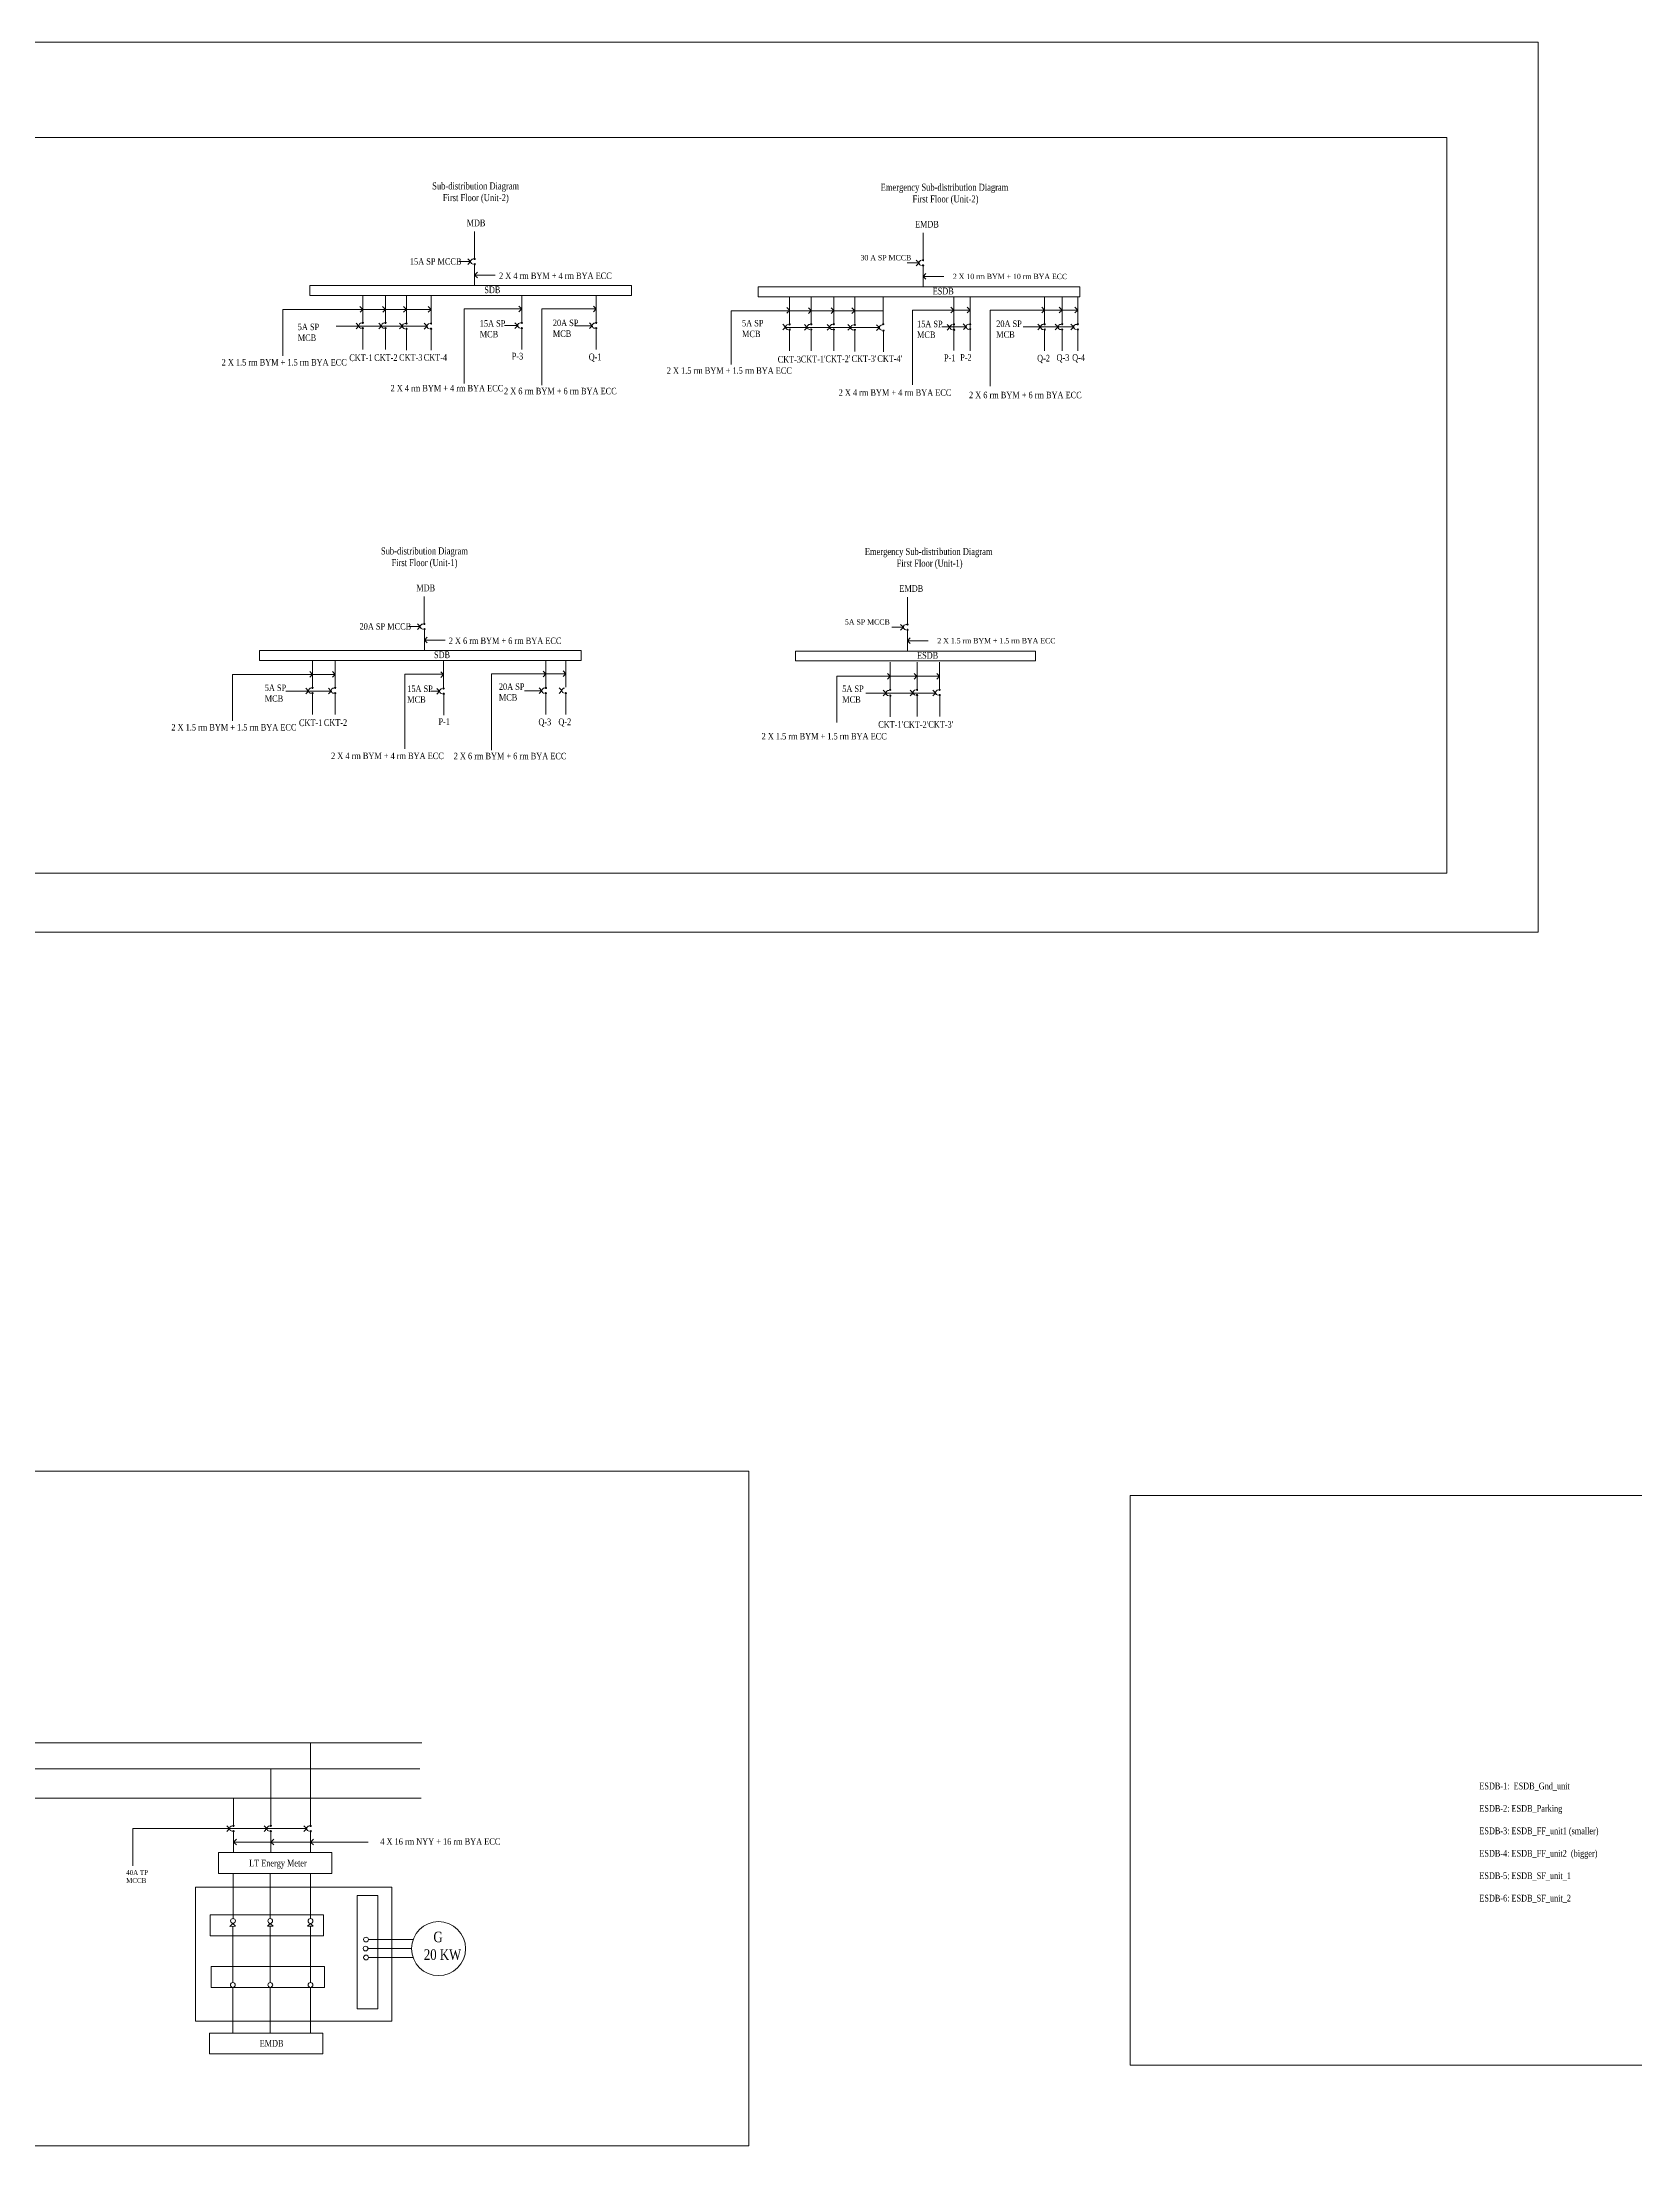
# Model space of a CAD drawing. Header units: inches. Extents: x -13742749 to 88736, y -40897 to 32194776.
# Drawn here: x 50582 to 63323, y -40897 to -24073 of the extents above; entities that cross this region are included whole.
import ezdxf

# ---------------------------------------------------------------- set-up
doc = ezdxf.new("R2010")
doc.units = ezdxf.units.IN
doc.header["$LTSCALE"] = 10
doc.header["$MEASUREMENT"] = 0
doc.linetypes.add('HIDDEN', pattern=[0.375, 0.25, -0.125])
for name, color, linetype, lineweight in [('ESDB_TEXT', 131, 'Continuous', 13), ('Lift_pump_switch_text', 106, 'Continuous', 13), ('SDB_TEXT', 10, 'Continuous', 13), ('Switchboard_Diagram_My', 7, 'Continuous', 13)]:
    doc.layers.add(name, color=color, linetype=linetype, lineweight=lineweight)
doc.styles.get("Standard").update_dxf_attribs({"font": 'times.ttf', "width": 0.8})

msp = doc.modelspace()

# ---------------------------------------------------------------- linework, layer by layer
at = {"layer": 'ESDB_TEXT', "linetype": 'ByBlock', "ltscale": 10}
msp.add_line((57503.62773, -28777.6564), (57503.62773, -28942.89011), dxfattribs=at)
at = {"layer": 'Switchboard_Diagram_My', "linetype": 'ByBlock', "ltscale": 10}
for p, q in [((54041.53836, -25588.02015), (54041.53836, -25802.62051)), ((57628.12093, -25598.38645), (57628.12093, -25812.9868)), ((54009.67701, -25828.60629), (53915.74138, -25828.60629)), ((53986.88922, -25805.87043), (54009.67701, -25828.60629)), ((54009.67701, -25828.60629), (53987.09107, -25851.24381)), ((54041.80091, -25854.26188), (54041.80091, -26019.49558)), ((57596.25958, -25838.97259), (57502.32395, -25838.97259)), ((57573.47179, -25816.23673), (57596.25958, -25838.97259)), ((57596.25958, -25838.97259), (57573.67364, -25861.6101)), ((57628.38348, -25864.62817), (57628.38348, -26029.86188)), ((54041.79762, -25936.88402), (54064.38356, -25914.2465)), ((54064.58541, -25959.61988), (54041.79762, -25936.88402)), ((54041.80091, -25936.87873), (54207.0707, -25936.87873)), ((57628.38019, -25947.25032), (57650.96613, -25924.6128)), ((57651.16797, -25969.98618), (57628.38019, -25947.25032)), ((57628.38348, -25947.24502), (57793.65327, -25947.24502)), ((53495.82733, -26210.61797), (52507.17538, -26210.61797)), ((52507.17538, -26210.61797), (52507.17538, -26581.76175)), ((53124.58899, -26187.57229), (53147.37677, -26210.30815)), ((53147.37677, -26210.30815), (53124.79084, -26232.94567)), ((53147.62899, -26099.04853), (53147.62899, -26313.64889)), ((53306.01979, -26187.65901), (53328.80757, -26210.39487)), ((53328.80757, -26210.39487), (53306.22164, -26233.03239)), ((53328.69561, -26099.21863), (53328.69561, -26313.81899)), ((53473.03573, -26187.78909), (53495.82351, -26210.52495)), ((53495.82351, -26210.52495), (53473.23758, -26233.16247)), ((53495.82733, -26103.31779), (53495.82733, -26317.91815)), ((53669.95449, -26187.92409), (53692.74227, -26210.65995)), ((53692.74227, -26210.65995), (53670.15633, -26233.29746)), ((53692.74609, -26103.45278), (53692.74609, -26318.05314)), ((54418.52263, -26206.34871), (53958.57945, -26206.34871)), ((53958.57945, -26206.34871), (53958.57945, -26803.87667)), ((54395.40072, -26183.60655), (54418.18851, -26206.34241)), ((54418.18851, -26206.34241), (54395.60257, -26228.97993)), ((54418.52263, -26099.04853), (54418.52263, -26313.64889)), ((55014.23257, -26206.51881), (54578.65576, -26206.51881)), ((54578.65576, -26206.51881), (54578.65576, -26815.34697)), ((54991.21229, -26183.75998), (55014.00008, -26206.49584)), ((55014.00008, -26206.49584), (54991.41414, -26229.13335)), ((55014.23257, -26099.21863), (55014.23257, -26313.81899)), ((57082.4099, -26220.98426), (56093.75794, -26220.98426)), ((56093.75794, -26220.98426), (56093.75794, -26650.22247)), ((56538.46156, -26195.00551), (56561.24934, -26217.74137)), ((56561.24934, -26217.74137), (56538.6634, -26240.37889)), ((56561.25316, -26110.53421), (56561.25316, -26325.13456)), ((56711.17156, -26197.93859), (56733.95934, -26220.67445)), ((56733.95934, -26220.67445), (56711.3734, -26243.31197)), ((56734.21155, -26109.41483), (56734.21155, -26324.01518)), ((56892.60236, -26198.02531), (56915.39014, -26220.76117)), ((56915.39014, -26220.76117), (56892.80421, -26243.39869)), ((56915.27817, -26109.58493), (56915.27817, -26324.18529)), ((57059.6183, -26198.15539), (57082.40608, -26220.89125)), ((57082.40608, -26220.89125), (57059.82014, -26243.52876)), ((57082.4099, -26109.41483), (57082.4099, -26324.01518)), ((57082.4099, -26220.98426), (57310.65937, -26220.98426)), ((57310.65937, -26109.41483), (57310.65937, -26324.01518)), ((58005.1052, -26216.715), (57545.16201, -26216.715)), ((57545.16201, -26216.715), (57545.16201, -26814.24297)), ((57851.47544, -26193.91692), (57874.26322, -26216.65278)), ((57874.26322, -26216.65278), (57851.67728, -26239.2903)), ((57875.86085, -26112.62576), (57875.86085, -26538.87326)), ((57981.98329, -26193.97285), (58004.77107, -26216.70871)), ((58004.77107, -26216.70871), (57982.18514, -26239.34622)), ((58005.1052, -26109.41483), (58005.1052, -26417.27026)), ((58600.81514, -26216.88511), (58165.23833, -26216.88511)), ((58165.23833, -26216.88511), (58165.23833, -26825.71327)), ((58577.79486, -26194.12627), (58600.58265, -26216.86213)), ((58600.58265, -26216.86213), (58577.99671, -26239.49965)), ((58600.55973, -26216.88511), (58866.23465, -26216.88511)), ((58600.81514, -26109.58493), (58600.81514, -26324.18529)), ((58718.05607, -26194.13628), (58740.84385, -26216.87214)), ((58740.84385, -26216.87214), (58718.25792, -26239.50966)), ((58740.93354, -26109.58493), (58740.93354, -26324.18529)), ((58843.059, -26193.91065), (58865.84678, -26216.64651)), ((58865.84678, -26216.64651), (58843.26085, -26239.28402)), ((58865.93647, -26109.35929), (58865.93647, -26323.95965)), ((53662.55412, -26344.70457), (52932.98979, -26344.70457)), ((53093.22692, -26321.94058), (53116.0147, -26344.67644)), ((53116.0147, -26344.67644), (53093.42877, -26367.31396)), ((53147.89154, -26366.40426), (53147.89154, -26531.63797)), ((53275.01343, -26321.88054), (53297.80122, -26344.6164)), ((53297.80122, -26344.6164), (53275.21528, -26367.25392)), ((53328.95816, -26366.57437), (53328.95816, -26531.80807)), ((53441.32641, -26322.0273), (53464.1142, -26344.76316)), ((53464.1142, -26344.76316), (53441.52826, -26367.40068)), ((53496.08988, -26370.67352), (53496.08988, -26535.90723)), ((53638.24517, -26322.16229), (53661.03296, -26344.89815)), ((53661.03296, -26344.89815), (53638.44702, -26367.53567)), ((53693.00864, -26370.80852), (53693.00864, -26536.04222)), ((54386.66128, -26339.63467), (54279.60237, -26339.63467)), ((54363.92855, -26316.90085), (54386.71633, -26339.63671)), ((54386.71633, -26339.63671), (54364.1304, -26362.27423)), ((54418.78518, -26365.29025), (54418.78518, -26530.52396)), ((54982.37122, -26340.91878), (54842.22249, -26340.91878)), ((54959.58767, -26318.14828), (54982.37546, -26340.88414)), ((54982.37546, -26340.88414), (54959.78952, -26363.52165)), ((55014.49512, -26366.57437), (55014.49512, -26531.80807)), ((56506.75224, -26329.24372), (56529.54003, -26351.97958)), ((56529.54003, -26351.97958), (56506.95409, -26374.61709)), ((57050.55092, -26355.07087), (56519.57236, -26355.07087)), ((56561.51571, -26377.88994), (56561.51571, -26543.12365)), ((56679.80949, -26332.30688), (56702.59727, -26355.04274)), ((56702.59727, -26355.04274), (56680.01133, -26377.68025)), ((56734.47411, -26376.77056), (56734.47411, -26542.00426)), ((56861.596, -26332.24684), (56884.38378, -26354.9827)), ((56884.38378, -26354.9827), (56861.79785, -26377.62022)), ((56915.54072, -26376.94066), (56915.54072, -26542.17437)), ((57027.90898, -26332.3936), (57050.69677, -26355.12946)), ((57050.69677, -26355.12946), (57028.11083, -26377.76697)), ((57050.54855, -26355.38424), (57279.62284, -26355.84963)), ((57082.67245, -26381.03982), (57082.67245, -26546.27352)), ((57256.90375, -26333.10736), (57279.69154, -26355.84322)), ((57279.69154, -26355.84322), (57257.1056, -26378.48074)), ((57310.92192, -26386.16627), (57310.92192, -26551.39997)), ((57973.24385, -26350.00097), (57779.60897, -26350.00097)), ((57821.26677, -26330.47809), (57844.05455, -26353.21395)), ((57844.05455, -26353.21395), (57821.46862, -26375.85147)), ((57950.51112, -26327.26715), (57973.2989, -26350.00301)), ((57973.2989, -26350.00301), (57950.71297, -26372.64053)), ((58005.36775, -26375.65655), (58005.36775, -26540.89025)), ((58568.95379, -26351.28508), (58428.80506, -26351.28508)), ((58546.17024, -26328.51457), (58568.95803, -26351.25043)), ((58568.95803, -26351.25043), (58546.37209, -26373.88795)), ((58709.07219, -26351.28508), (58568.92346, -26351.28508)), ((58601.07769, -26376.94066), (58601.07769, -26542.17437)), ((58686.28864, -26328.51457), (58709.07643, -26351.25043)), ((58709.07643, -26351.25043), (58686.49049, -26373.88795)), ((58834.07512, -26351.05945), (58693.92639, -26351.05945)), ((58741.19609, -26376.94066), (58741.19609, -26542.17437)), ((58811.29157, -26328.28894), (58834.07936, -26351.0248)), ((58834.07936, -26351.0248), (58811.49342, -26373.66232)), ((58866.19902, -26376.71503), (58866.19902, -26541.94873)), ((53639.16715, -28506.83649), (53639.16715, -28721.43685)), ((57503.36518, -28511.41468), (57503.36518, -28726.01504)), ((53607.3058, -28747.42264), (53513.37018, -28747.42264)), ((53584.51802, -28724.68678), (53607.3058, -28747.42264)), ((53607.3058, -28747.42264), (53584.71987, -28770.06015)), ((57471.50383, -28752.00082), (57377.56821, -28752.00082)), ((57448.71605, -28729.26496), (57471.50383, -28752.00082)), ((57471.50383, -28752.00082), (57448.9179, -28774.63834)), ((53639.42642, -28855.70037), (53662.01235, -28833.06285)), ((53662.2142, -28878.43623), (53639.42642, -28855.70037)), ((53639.4297, -28773.07822), (53639.4297, -28938.31192)), ((53639.4297, -28855.69507), (53804.6995, -28855.69507)), ((57503.62445, -28860.27855), (57526.21038, -28837.64103)), ((57526.41223, -28883.01441), (57503.62445, -28860.27855)), ((57503.62773, -28860.27326), (57668.89753, -28860.27326)), ((52745.25778, -29017.86487), (52745.25778, -29232.46523)), ((52926.3244, -29018.03498), (52926.3244, -29232.63533)), ((53793.8177, -29023.46709), (53793.8177, -29238.06744)), ((54588.84109, -29102.57632), (54611.62887, -29125.31218)), ((54611.86137, -29018.03498), (54611.86137, -29232.63533)), ((54748.65734, -29102.03827), (54771.44513, -29124.77413)), ((54771.67762, -29017.49693), (54771.67762, -29232.09729)), ((57365.99235, -29032.49747), (57365.99235, -29247.09783)), ((57580.10644, -29032.86077), (57580.10644, -29247.46113)), ((57761.17306, -29033.03088), (57761.17306, -29247.63123)), ((52927.35178, -29129.43431), (52104.80417, -29129.43431)), ((52104.80417, -29129.43431), (52104.80417, -29500.57809)), ((52895.66996, -29263.52092), (52530.61859, -29263.52092)), ((52690.85571, -29240.75693), (52713.64349, -29263.49279)), ((52713.64349, -29263.49279), (52691.05756, -29286.1303)), ((52722.21778, -29106.38864), (52745.00556, -29129.1245)), ((52745.00556, -29129.1245), (52722.41963, -29151.76202)), ((52872.64223, -29240.69689), (52895.43001, -29263.43275)), ((52895.43001, -29263.43275), (52872.84408, -29286.07027)), ((52903.64858, -29106.47536), (52926.43637, -29129.21122)), ((52926.43637, -29129.21122), (52903.85043, -29151.84873)), ((53792.06108, -29127.83582), (53482.79798, -29127.83582)), ((53482.79798, -29127.83582), (53482.79798, -29725.36378)), ((53763.03511, -29264.91257), (53691.9864, -29264.87786)), ((53738.7578, -29242.10322), (53761.54559, -29264.83908)), ((53761.54559, -29264.83908), (53738.95965, -29287.4766)), ((53770.77202, -29107.96841), (53793.5598, -29130.70427)), ((53793.5598, -29130.70427), (53770.97386, -29153.34178)), ((54772.04679, -29125.33516), (54176.28455, -29125.33516)), ((54176.28455, -29125.33516), (54176.28455, -29734.16332)), ((54580.00002, -29259.73513), (54439.85128, -29259.73513)), ((54557.21647, -29236.96462), (54580.00425, -29259.70048)), ((54580.00425, -29259.70048), (54557.41832, -29282.338)), ((54611.62887, -29125.31218), (54589.04294, -29147.9497)), ((54717.03272, -29236.42657), (54739.82051, -29259.16243)), ((54739.82051, -29259.16243), (54717.23457, -29281.79995)), ((54771.44513, -29124.77413), (54748.85919, -29147.41165)), ((57760.587, -29144.43021), (56939.65283, -29144.43021)), ((56939.65283, -29144.43021), (56939.65283, -29515.57399)), ((57310.37069, -29255.77951), (57333.15847, -29278.51537)), ((57343.02857, -29121.79479), (57365.81636, -29144.53065)), ((57365.81636, -29144.53065), (57343.23042, -29167.16816)), ((57525.70437, -29255.75283), (57548.49215, -29278.48868)), ((57557.06644, -29121.38454), (57579.85422, -29144.1204)), ((57579.85422, -29144.1204), (57557.26829, -29166.75791)), ((57707.49089, -29255.69279), (57730.27867, -29278.42865)), ((57738.49724, -29121.47126), (57761.28503, -29144.20712)), ((57761.28503, -29144.20712), (57738.69909, -29166.84463)), ((52745.52033, -29285.22061), (52745.52033, -29450.45431)), ((52926.58695, -29285.39071), (52926.58695, -29450.62442)), ((53794.08025, -29289.70881), (53794.08025, -29454.94252)), ((54612.12392, -29285.39071), (54612.12392, -29450.62442)), ((54771.94017, -29284.85266), (54771.94017, -29450.08637)), ((57730.3768, -29278.98221), (57169.98576, -29278.98221)), ((57333.15847, -29278.51537), (57310.57254, -29301.15288)), ((57366.2549, -29304.53246), (57366.2549, -29469.76617)), ((57548.49215, -29278.48868), (57525.90622, -29301.1262)), ((57580.36899, -29300.21651), (57580.36899, -29465.45021)), ((57730.27867, -29278.42865), (57707.69274, -29301.06616)), ((57761.43561, -29300.38661), (57761.43561, -29465.62032)), ((50004.2491, -37674.03351), (53618.37987, -37674.03351)), ((52729.777, -38115.36019), (52729.777, -37674.03351)), ((50008.2384, -37881.32338), (53604.13883, -37881.32338)), ((52411.83053, -38115.36023), (52411.83053, -37881.32338)), ((50008.2384, -38115.36023), (53612.95926, -38115.36023)), ((52113.15371, -38115.36016), (52113.15371, -38329.96052)), ((52411.83053, -38115.36019), (52411.83053, -38329.96054)), ((52729.777, -38115.36019), (52729.777, -38329.96054)), ((52058.47264, -38337.01732), (52081.26043, -38359.75318)), ((52357.24015, -38336.46025), (52380.02793, -38359.19611)), ((52675.47411, -38336.54042), (52698.2619, -38359.27628)), ((52697.91802, -38359.3036), (51308.36451, -38359.3036)), ((51308.36451, -38359.3036), (51308.36451, -38658.18359)), ((52081.26043, -38359.75318), (52058.67449, -38382.3907)), ((52113.41607, -38467.69743), (52136.002, -38445.05992)), ((52136.20385, -38490.43329), (52113.41607, -38467.69743)), ((52113.41626, -38385.27252), (52113.41626, -38550.50623)), ((52113.41626, -38467.88938), (53190.8447, -38467.88938)), ((52380.02793, -38359.19611), (52357.442, -38381.83363)), ((52412.09288, -38467.69743), (52434.67882, -38445.05992)), ((52434.88066, -38490.43329), (52412.09288, -38467.69743)), ((52412.09308, -38385.27255), (52412.09308, -38550.50625)), ((52698.2619, -38359.27628), (52675.67596, -38381.91379)), ((52730.03935, -38467.69743), (52752.62529, -38445.05992)), ((52752.82713, -38490.43329), (52730.03935, -38467.69743)), ((52730.03955, -38385.27255), (52730.03955, -38550.50625)), ((51808.07863, -38828.8794), (51808.07863, -39898.32187)), ((52108.964, -39078.71541), (52108.964, -38717.33304)), ((52406.96706, -39078.91125), (52406.96706, -38717.33304)), ((52728.55551, -39079.16028), (52728.55551, -38717.33304)), ((52084.72272, -39141.1383), (52107.45858, -39118.35052)), ((52084.72272, -39141.1383), (52130.09609, -39140.93645)), ((52107.45858, -39118.35052), (52130.09609, -39140.93645)), ((52107.48046, -39590.70423), (52107.48046, -39141.03706)), ((52384.29557, -39140.21633), (52407.03143, -39117.42854)), ((52384.29557, -39140.21633), (52429.66895, -39140.01448)), ((52407.03143, -39117.42854), (52429.66895, -39140.01448)), ((52407.07746, -39590.70423), (52407.07746, -39140.11498)), ((52706.09448, -39140.31474), (52728.83034, -39117.52695)), ((52751.46785, -39140.11289), (52706.09448, -39140.31474)), ((52728.61466, -39590.70423), (52728.61466, -39140.21455)), ((52728.83034, -39117.52695), (52751.46785, -39140.11289)), ((53537.15051, -39319.61311), (53188.92777, -39319.61311)), ((53550.05269, -39246.08136), (53193.33601, -39246.08136)), ((53549.12598, -39390.53321), (53193.33601, -39390.53321)), ((52107.48046, -39629.08401), (52107.48046, -39994.90758)), ((52407.07746, -39629.08401), (52407.07746, -39994.90758)), ((52728.61466, -39629.08401), (52728.61466, -39994.90758))]:
    msp.add_line(p, q, dxfattribs=at)
at = {"layer": 'Switchboard_Diagram_My', "ltscale": 10}
msp.add_line((53495.69196, -26210.6439), (53690.65352, -26210.6439), dxfattribs=at)
at = {"layer": 'Switchboard_Diagram_My', "linetype": 'ByBlock', "ltscale": 10}
for points in [[(34791.64748, -24073.0255), (62549.9085, -24073.0255), (62549.9085, -31191.2567), (34791.64748, -31191.2567)], [(48977.80528, -24835.43632), (61817.39071, -24835.43632), (61817.39071, -30718.14669), (48977.80528, -30718.14669)], [(52722.61069, -26019.49558), (55296.74806, -26019.49558), (55296.74806, -26099.04853), (52722.61069, -26099.04853)], [(56309.19326, -26029.86188), (58883.33063, -26029.86188), (58883.33063, -26109.41483), (56309.19326, -26109.41483)], [(52320.23948, -28938.31192), (54894.37686, -28938.31192), (54894.37686, -29017.86487), (52320.23948, -29017.86487)], [(56607.1788, -28942.89011), (58528.96259, -28942.89011), (58528.96259, -29022.44306), (56607.1788, -29022.44306)], [(35823.27039, -35500.03957), (56233.75784, -35500.03957), (56233.75784, -40897.11), (35823.27039, -40897.11)], [(59284.01888, -35695.38932), (73202.98994, -35695.38932), (73202.98994, -40250.23694), (59284.01888, -40250.23694)], [(51993.78185, -38550.50623), (52899.45336, -38550.50623), (52899.45336, -38717.33304), (51993.78185, -38717.33304)], [(53101.46127, -39800.60637), (53101.46127, -38894.93486), (53268.28809, -38894.93486), (53268.28809, -39800.60637)], [(51927.4147, -39050.28888), (52833.08621, -39050.28888), (52833.08621, -39217.11569), (51927.4147, -39217.11569)], [(51935.05175, -39462.2572), (52840.72326, -39462.2572), (52840.72326, -39629.08401), (51935.05175, -39629.08401)], [(51920.56921, -39994.90758), (52826.24072, -39994.90758), (52826.24072, -40161.73439), (51920.56921, -40161.73439)]]:
    msp.add_lwpolyline(points, close=True, dxfattribs=at)
msp.add_lwpolyline([(51808.07863, -38828.8794), (53378.61487, -38828.8794), (53378.61487, -39898.32187), (51808.07863, -39898.32187)], dxfattribs=at)
for centre, radius in [((54041.53836, -25806.94313), 4.98846), ((54042.09734, -25848.66181), 4.98846), ((57628.12093, -25817.30943), 4.98846), ((57628.6799, -25859.0281), 4.98846), ((53147.62899, -26319.08552), 4.98846), ((53148.18796, -26360.8042), 4.98846), ((53328.69561, -26319.25562), 4.98846), ((53329.25458, -26360.9743), 4.98846), ((53495.82733, -26323.35478), 4.98846), ((53496.38631, -26365.07346), 4.98846), ((53692.74609, -26323.48978), 4.98846), ((53693.30507, -26365.20845), 4.98846), ((54418.52263, -26317.97151), 4.98846), ((54419.08161, -26359.69019), 4.98846), ((55014.23257, -26319.25562), 4.98846), ((55014.79155, -26360.9743), 4.98846), ((56561.25316, -26330.5712), 4.98846), ((56561.81214, -26372.28987), 4.98846), ((56734.21155, -26329.45182), 4.98846), ((56734.77053, -26371.17049), 4.98846), ((56915.27817, -26329.62192), 4.98846), ((56915.83715, -26371.3406), 4.98846), ((57082.4099, -26333.72108), 4.98846), ((57082.96888, -26375.43975), 4.98846), ((57310.65937, -26328.39784), 4.98846), ((57311.21835, -26380.5662), 4.98846), ((57876.04418, -26330.13131), 4.98846), ((57876.41983, -26373.26742), 4.98846), ((58005.1052, -26328.33781), 4.98846), ((58005.66418, -26370.05648), 4.98846), ((58600.81514, -26329.62192), 4.98846), ((58601.37412, -26371.3406), 4.98846), ((58740.93354, -26329.62192), 4.98846), ((58741.49252, -26371.3406), 4.98846), ((58865.93647, -26329.39629), 4.98846), ((58866.49545, -26371.11496), 4.98846), ((53639.16715, -28725.75948), 4.98846), ((53639.72613, -28767.47815), 4.98846), ((57503.36518, -28730.33766), 4.98846), ((57503.92416, -28772.05634), 4.98846), ((52745.25778, -29237.90187), 4.98846), ((52926.3244, -29238.07197), 4.98846), ((53793.8177, -29242.39007), 4.98846), ((54611.86137, -29238.07197), 4.98846), ((57365.72076, -29252.07889), 4.98846), ((57580.10644, -29252.89777), 4.98846), ((57761.17306, -29253.06787), 4.98846), ((52745.81676, -29279.62054), 4.98846), ((52926.88338, -29279.79065), 4.98846), ((53794.37668, -29284.10875), 4.98846), ((54612.42034, -29279.79065), 4.98846), ((54772.2366, -29279.2526), 4.98846), ((57366.55133, -29298.9324), 4.98846), ((57580.66542, -29294.61644), 4.98846), ((57761.73204, -29294.78654), 4.98846), ((52113.15371, -38337.95378), 4.98846), ((52411.83053, -38337.95381), 4.98846), ((52729.777, -38337.95381), 4.98846), ((52113.71269, -38379.67246), 4.98846), ((52412.3895, -38379.67248), 4.98846), ((52730.33597, -38379.67248), 4.98846), ((52108.964, -39097.9053), 19.18989), ((52406.96706, -39098.10114), 19.18989), ((52728.55551, -39098.35017), 19.18989), ((53753.13676, -39319.61311), 215.98625), ((53169.14932, -39319.0935), 19.18989), ((53173.00111, -39246.84677), 19.18989), ((53173.26825, -39390.20281), 19.18989), ((52107.48046, -39609.89412), 19.18989), ((52407.07746, -39609.89412), 19.18989), ((52728.61466, -39609.89412), 19.18989)]:
    msp.add_circle(centre, radius, dxfattribs=at)
for centre, start in [((54030.40197, -25828.60629), 89.133640239), ((57616.98453, -25838.97259), 89.133640239), ((53136.49259, -26340.74868), 89.133640239), ((53317.55921, -26340.91878), 89.133640239), ((53484.69094, -26345.01794), 89.133640239), ((53681.6097, -26345.15293), 89.133640239), ((54407.38624, -26339.63467), 89.133640239), ((55003.09618, -26340.91878), 89.133640239), ((56550.11677, -26352.23436), 89.133640239), ((56723.07516, -26351.11498), 89.133640239), ((56904.14178, -26351.28508), 89.133640239), ((57071.27351, -26355.38424), 89.133640239), ((57300.34779, -26355.84963), 89.133640239), ((57864.72446, -26353.21191), 89.133640239), ((57993.96881, -26350.00097), 89.133640239), ((58589.67875, -26351.28508), 89.133640239), ((58729.79715, -26351.28508), 89.133640239), ((58854.80008, -26351.05945), 89.133640239), ((53628.03076, -28747.42264), 89.133640239), ((57492.22879, -28752.00082), 89.133640239), ((52734.12139, -29259.56503), 89.133640239), ((52915.18801, -29259.73513), 89.133640239), ((53782.68131, -29264.05323), 91.636963645), ((54600.72497, -29259.73513), 89.133640239), ((54760.54123, -29259.19708), 89.133640239), ((57353.67677, -29278.74721), 89.133640239), ((57568.97005, -29274.56092), 89.133640239), ((57750.03667, -29274.73103), 89.133640239), ((52102.01732, -38359.61694), 89.133640239), ((52400.69413, -38359.61696), 89.133640239), ((52718.6406, -38359.61696), 89.133640239)]:
    msp.add_arc(centre, 20.72496, start, 269.133640239, dxfattribs=at)

# ---------------------------------------------------------------- texts
at = {"layer": 'ESDB_TEXT', "linetype": 'ByBlock', "ltscale": 10, "width": 2836.9979988, "attachment_point": 1}
for s, insert, char_height in [('30 A SP MCCB', (57128.28412, -25775.76982), 42.7519621), ('2 X 10 rm BYM + 10 rm BYA ECC', (57867.01627, -25925.99107), 42.7519621), ('5A SP MCCB', (57003.52837, -28688.79805), 42.751962), ('2 X 1.5 rm BYM + 1.5 rm BYA ECC', (57742.26053, -28839.0193), 42.7519621)]:
    msp.add_mtext(s, dxfattribs=dict(at, insert=insert, char_height=char_height))
at = {"layer": 'ESDB_TEXT', "linetype": 'ByBlock', "attachment_point": 1}
for s, insert, char_height, width in [('5A SP\\PMCB', (56180.60903, -26294.72613), 51.688908, 187.9806697), ('15A SP\\PMCB\\P', (57580.39113, -26301.23008), 51.688908, 187.9806697), ('20A SP\\PMCB', (58213.97954, -26299.45567), 51.688908, 187.9806697), ('2 X 1.5 rm BYM + 1.5 rm BYA ECC\\P', (55578.71873, -26673.99778), 51.6889078, 963.9761436), ('2 X 4 rm BYM + 4 rm BYA ECC\\P', (56953.67829, -26850.04931), 51.6889078, 867.810179), ('2 X 6 rm BYM + 6 rm BYA ECC', (57996.22362, -26869.5178), 51.6889078, 867.810179), ('5A SP\\PMCB', (56982.21987, -29218.22211), 51.688908, 187.9806697), ('2 X 1.5 rm BYM + 1.5 rm BYA ECC\\P', (56337.1928, -29597.98198), 51.6889078, 963.9761436)]:
    msp.add_mtext(s, dxfattribs=dict(at, insert=insert, char_height=char_height, width=width))
at = {"layer": 'Lift_pump_switch_text', "linetype": 'ByBlock', "ltscale": 10, "insert": (51254.22358, -38691.64996), "char_height": 38.159948, "width": 5137.9154585, "attachment_point": 1}
msp.add_mtext('40A TP \\PMCCB', dxfattribs=at)
at = {"layer": 'SDB_TEXT', "linetype": 'ByBlock', "ltscale": 10, "width": 1913.0686274, "attachment_point": 1}
for s, insert, char_height in [('15A SP MCCB', (53523.80873, -25801.17016), 51.6889078), ('2 X 4 rm BYM + 4 rm BYA ECC', (54237.14973, -25916.00658), 51.6889078), ('5A SP\\PMCB', (52626.8349, -26324.99919), 51.688908), ('15A SP\\PMCB', (54082.56682, -26296.75203), 51.688908), ('20A SP\\PMCB', (54667.2073, -26292.59617), 51.688908), ('2 X 1.5 rm BYM + 1.5 rm BYA ECC', (52018.22612, -26607.97358), 51.6889078), ('2 X 4 rm BYM + 4 rm BYA ECC', (53369.27235, -26814.62244), 51.6889078), ('2 X 6 rm BYM + 6 rm BYA ECC', (54276.82871, -26837.67311), 51.6889078), ('20A SP MCCB', (53121.43753, -28719.9865), 51.6889078), ('2 X 6 rm BYM + 6 rm BYA ECC', (53834.77852, -28834.82293), 51.6889078), ('5A SP\\PMCB', (52362.94633, -29210.71209), 51.688908), ('15A SP\\PMCB', (53502.57931, -29218.23914), 51.688908), ('20A SP\\PMCB', (54235.54055, -29201.46648), 51.688908), ('2 X 1.5 rm BYM + 1.5 rm BYA ECC', (51615.85491, -29526.78992), 51.6889078), ('2 X 4 rm BYM + 4 rm BYA ECC', (52893.49089, -29755.33776), 51.6889078), ('2 X 6 rm BYM + 6 rm BYA ECC', (53874.45751, -29756.48945), 51.6889078), ('4 X 16 rm NYY + 16 rm BYA ECC', (53287.22547, -38436.82277), 51.6889078)]:
    msp.add_mtext(s, dxfattribs=dict(at, insert=insert, char_height=char_height))
at = {"layer": 'Switchboard_Diagram_My', "linetype": 'HIDDEN', "ltscale": 10, "char_height": 56.1488802, "attachment_point": 1}
for s, insert, width in [('Sub-distribution Diagram\\P     First Floor (Unit-2)', (53702.17702, -25195.21096), 8177.6459368), ('Emergency Sub-distribution Diagram\\P               First Floor (Unit-2)', (57289.54445, -25205.57726), 8176.8610755), ('Sub-distribution Diagram\\P     First Floor (Unit-1)', (53292.32229, -28114.0273), 8185.1294574), ('Emergency Sub-distribution Diagram\\P               First Floor (Unit-1)', (57162.49292, -28118.60549), 8179.1568587)]:
    msp.add_mtext(s, dxfattribs=dict(at, insert=insert, width=width))
at = {"layer": 'Switchboard_Diagram_My', "linetype": 'ByBlock', "ltscale": 10, "attachment_point": 1}
for s, insert, char_height, width in [('MDB', (53977.88705, -25492.31435), 53.808023, 1046.5951689), ('EMDB', (57564.46962, -25502.68065), 53.808023, 1046.5951689), ('SDB', (54119.22386, -26027.07919), 53.808023, 1046.5951689), ('ESDB', (57705.80643, -26037.44549), 53.808023, 1046.5951689), ('CKT-1', (53039.02841, -26570.56778), 53.808023, 1046.5951689), ('CKT-2', (53238.19407, -26568.69331), 53.808023, 1046.5951689), ('CKT-3', (53437.85942, -26567.40586), 53.808023, 1046.5951689), ('CKT-4', (53634.77818, -26567.54086), 53.808023, 1046.5951689), ('P-3', (54338.78844, -26557.5332), 53.808023, 1046.5951689), ('Q-1', (54954.44375, -26563.59021), 53.808023, 1046.5951689), ("CKT-1'", (56650.59884, -26580.93408), 53.808023, 1046.5951689), ("CKT-2'", (56848.11219, -26579.05961), 53.808023, 1046.5951689), ("CKT-3'", (57056.91782, -26577.77216), 53.808023, 1046.5951689), ("CKT-4'", (57262.89914, -26577.31855), 53.808023, 1046.5951689), ('P-1', (57796.12666, -26571.11043), 53.808023, 1046.5951689), ('P-2', (57925.37101, -26567.8995), 53.808023, 1046.5951689), ('Q-2', (58541.02631, -26573.95651), 53.808023, 1046.5951689), ('Q-3', (58696.50697, -26569.05353), 53.808023, 1046.5951689), ('Q-4', (58821.5099, -26568.8279), 53.808023, 1046.5951689), ('CKT-3', (56465.78001, -26582.98945), 53.808023, 1046.5951689), ('MDB', (53575.51584, -28411.1307), 53.808023, 1046.5951689), ('EMDB', (57439.71388, -28415.70888), 53.808023, 1046.5951689), ('SDB', (53716.85266, -28945.89553), 53.808023, 1046.5951689), ('ESDB', (57581.05069, -28950.47372), 53.808023, 1046.5951689), ('CKT-1', (52636.6572, -29489.38413), 53.808023, 1046.5951689), ('CKT-2', (52835.82286, -29487.50966), 53.808023, 1046.5951689), ('P-1', (53752.58021, -29480.2107), 53.808023, 1046.5951689), ('Q-3', (54552.07254, -29482.40656), 53.808023, 1046.5951689), ('Q-2', (54711.8888, -29481.86851), 53.808023, 1046.5951689), ("CKT-1'", (57270.05348, -29502.89579), 53.808023, 1046.5951689), ("CKT-2'", (57471.50586, -29504.38003), 53.808023, 1046.5951689), ("CKT-3'", (57670.67152, -29502.50555), 53.808023, 1046.5951689), ('ESDB-1:  ESDB_Gnd_unit\\P\\PESDB-2: ESDB_Parking\\P\\PESDB-3: ESDB_FF_unit1 (smaller)\\P\\PESDB-4: ESDB_FF_unit2\\~ (bigger)\\P\\PESDB-5: ESDB_SF_unit_1\\P\\PESDB-6: ESDB_SF_unit_2 ', (62078.29458, -37991.8613), 53.8080229, 1046.5951689), ('LT Energy Meter', (52238.13484, -38608.38452), 53.8080229, 1046.5951689), ('   G\\P20 KW', (53635.3897, -39183.43017), 84.776554, 3833.7765182), ('EMDB', (52322.86097, -40049.72511), 53.808023, 1046.5951689)]:
    msp.add_mtext(s, dxfattribs=dict(at, insert=insert, char_height=char_height, width=width))

doc.saveas('drawing.dxf')
